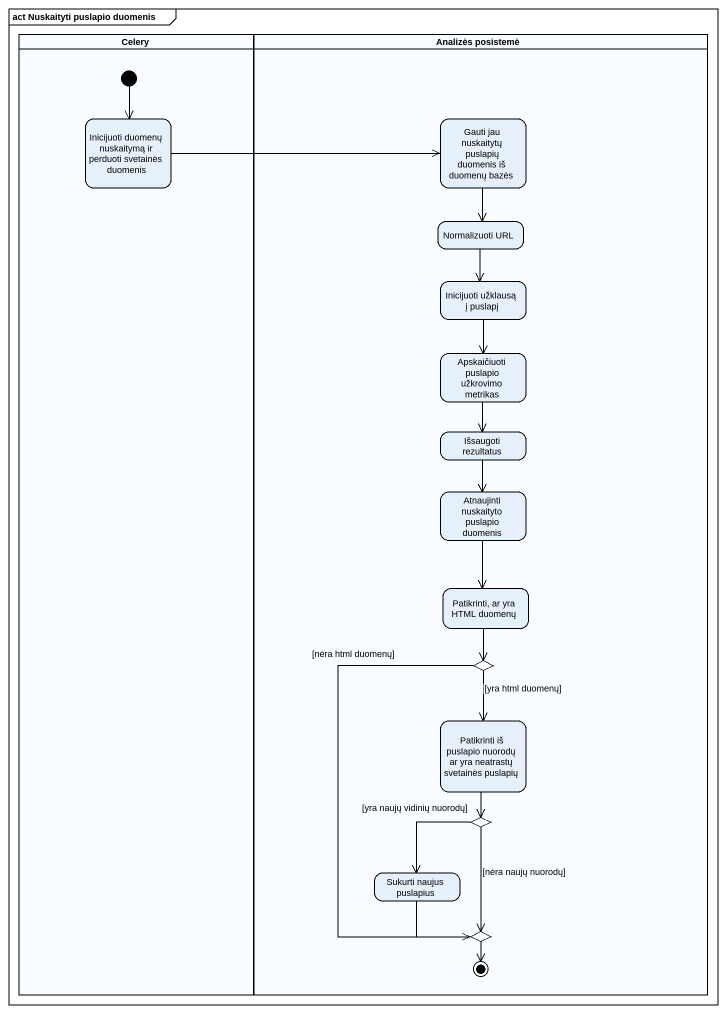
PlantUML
@startuml
mainframe act Nuskaityti puslapio duomenis
hide empty description
state Celery <<partition>> {
  state "Inicijuoti duomenų nuskaitymą ir perduoti svetainės duomenis" as Inicijuoti_duomenų
  [*] --> Inicijuoti_duomenų
}
state "Analizės posistemė" as Analizės_posistemė <<partition>> {
  state "Gauti jau nuskaitytų puslapių duomenis iš duomenų bazės" as Gauti_jau_nuskaitytų
  state "Normalizuoti URL" as Normalizuoti_URL
  state "Inicijuoti užklausą į puslapį" as Inicijuoti_užklausą_į
  state "Apskaičiuoti puslapio užkrovimo metrikas" as Apskaičiuoti_puslapio
  state "Išsaugoti rezultatus" as Išsaugoti_rezultatus
  state "Atnaujinti nuskaityto puslapio duomenis" as Atnaujinti_nuskaityto
  state "Patikrinti, ar yra HTML duomenų" as Patikrinti_ar_yra_HTML
  state choice1 <<choice>>
  state "Patikrinti iš puslapio nuorodų ar yra neatrastų svetainės puslapių" as Patikrinti_iš_puslapio
  state choice2 <<choice>>
  state "Sukurti naujus puslapius" as Sukurti_naujus_puslapius
  state choice3 <<choice>>
  choice3 --> [*]
}
Inicijuoti_duomenų -right-> Gauti_jau_nuskaitytų
Gauti_jau_nuskaitytų --> Normalizuoti_URL
Normalizuoti_URL --> Inicijuoti_užklausą_į
Inicijuoti_užklausą_į --> Apskaičiuoti_puslapio
Apskaičiuoti_puslapio --> Išsaugoti_rezultatus
Išsaugoti_rezultatus --> Atnaujinti_nuskaityto
Atnaujinti_nuskaityto --> Patikrinti_ar_yra_HTML
Patikrinti_ar_yra_HTML --> choice1
choice1 --> Patikrinti_iš_puslapio : [yra html duomenų]
choice1 --> choice3 : [nėra html duomenų]
Patikrinti_iš_puslapio --> choice2
choice2 --> Sukurti_naujus_puslapius : [yra naujų vidinių nuorodų]
choice2 --> choice3 : [nėra naujų nuorodų]
Sukurti_naujus_puslapius --> choice3
@enduml
